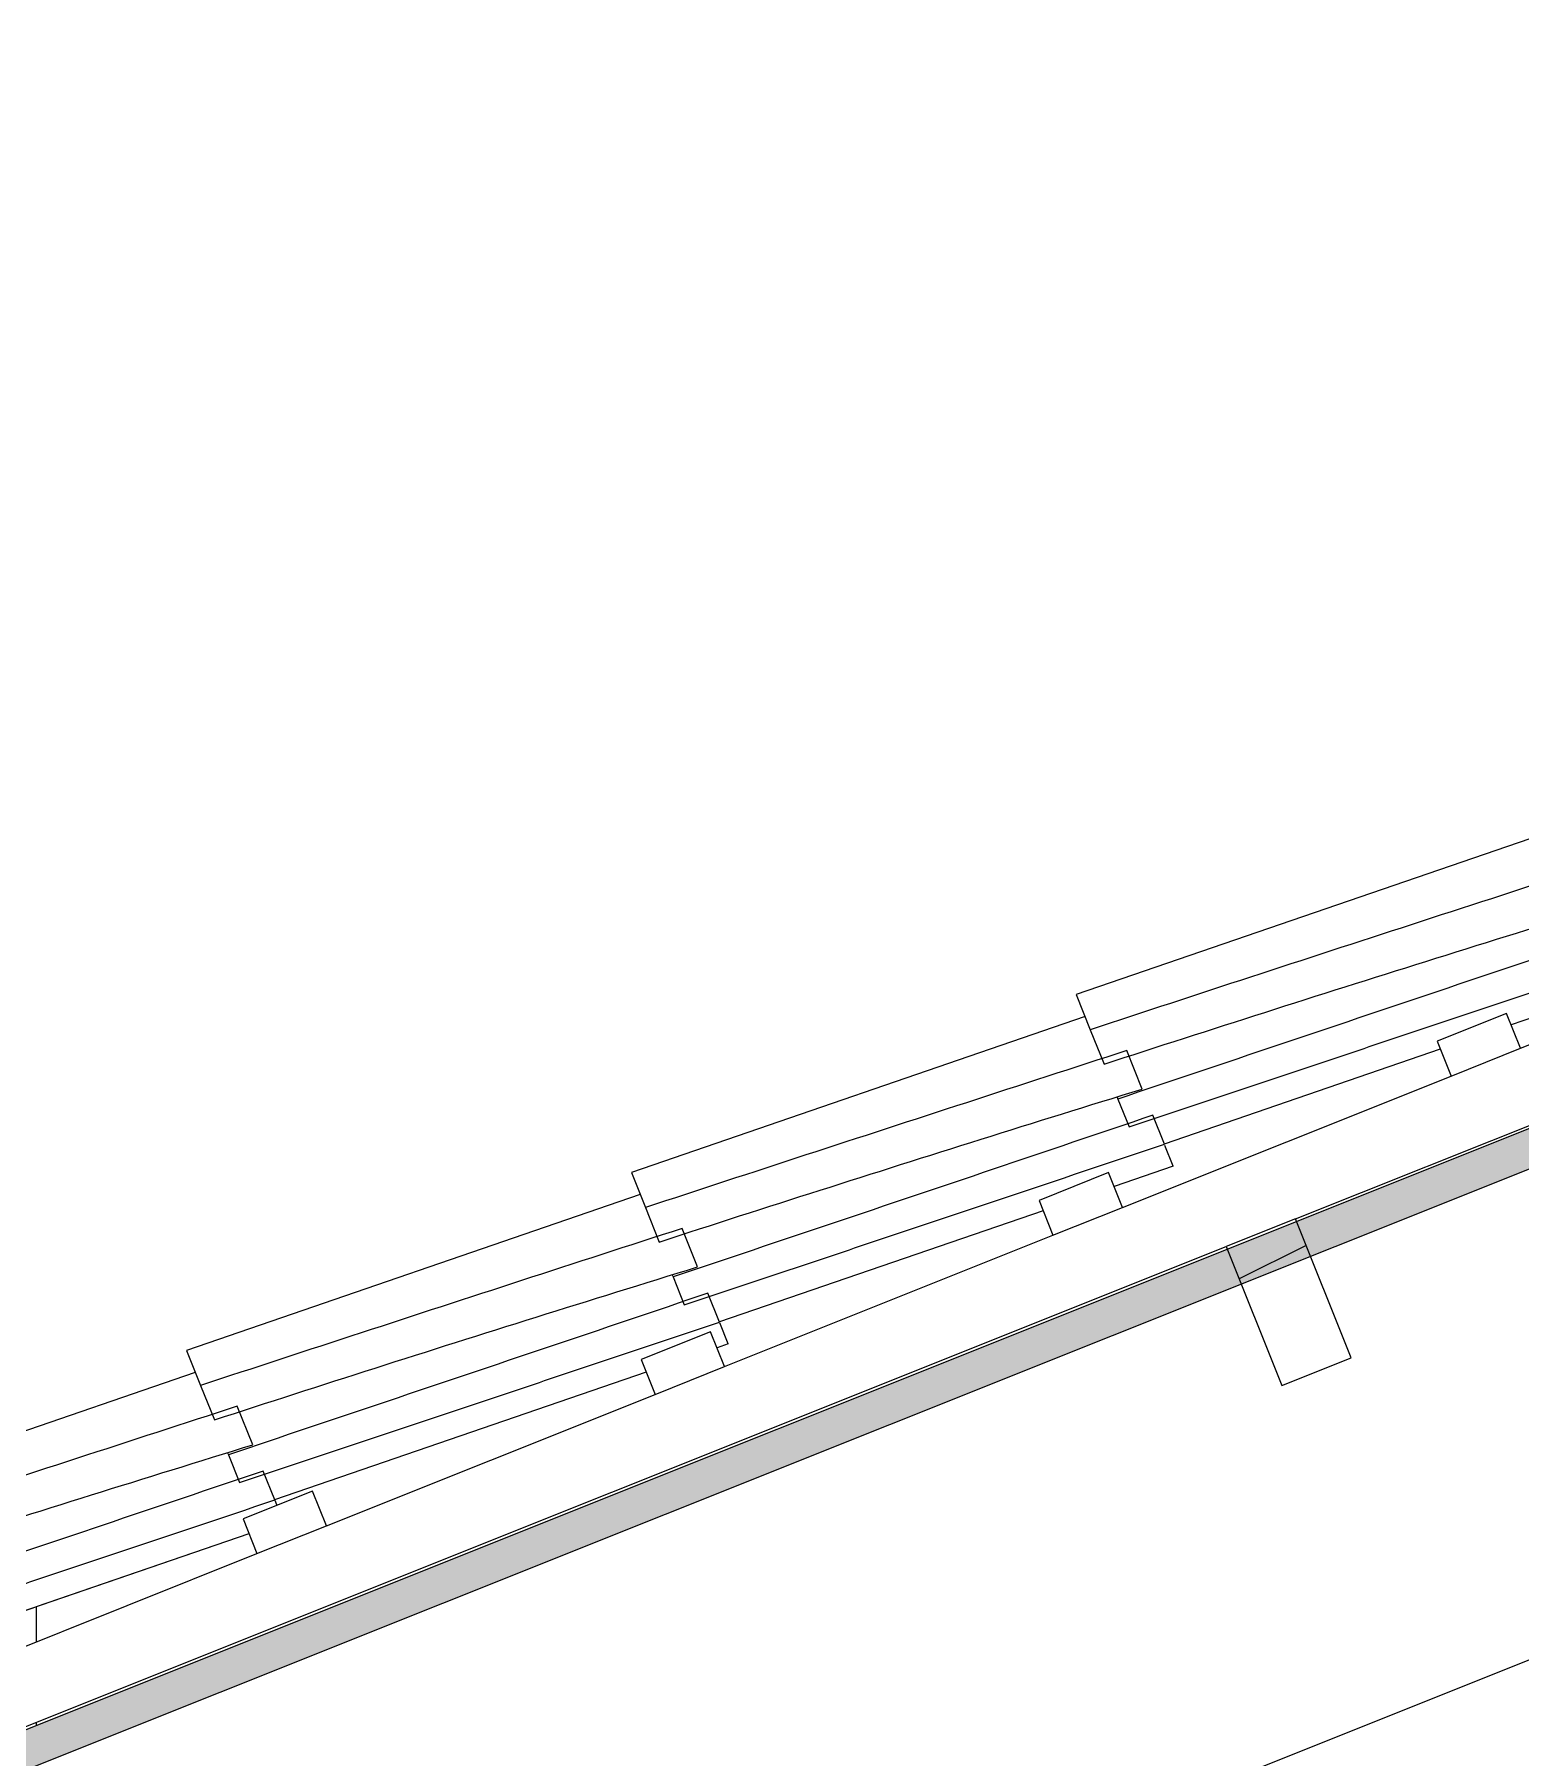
# Model space of a CAD drawing. Header units: millimetres. Extents: x -23755 to 62003, y -3000 to 6760.
# Drawn here: x 7923 to 9114, y 5143 to 6525 of the extents above; entities that cross this region are included whole.
import ezdxf

# ---------------------------------------------------------------- set-up
doc = ezdxf.new("R2010")
doc.units = ezdxf.units.MM
for name, color, linetype, lineweight in [('A-DOOR', 31, 'Continuous', 9), ('A-GLAZ-CURT', 52, 'Continuous', 9), ('A-GLAZ-CWMG', 51, 'Continuous', 9), ('A-ROOF', 132, 'Continuous', 9), ('A-ROOF-PATT', 132, 'Continuous', 9), ('E-LITE-EQPM', 33, 'Continuous', 9)]:
    doc.layers.add(name, color=color, linetype=linetype, lineweight=lineweight)
pattern_1 = [(216.87, (-525.83, 2369.08), (761.9991, 508.00136), [127, -1143]), (206.565, (-373.43, 2292.88), (-254.0006, -253.9997), [283.981, -283.981]), (198.435, (-373.43, 2165.88), (-507.9998, -254.0006), [160.644, -642.575])]

# ---------------------------------------------------------------- blocks, each defined once
blk = doc.blocks.new('Blks_Ilum CB2_Pendente Nassa Basket - Único-3572160-B')
at = {"layer": 'E-LITE-EQPM'}
for p, q in [((-5173.1, 5236.3), (-5173.1, 5264.4)), ((-5173.1, 5169.2), (-5173.1, 5171.7))]:
    blk.add_line(p, q, dxfattribs=at)
blk = doc.blocks.new('Rectangular Mullion - Ripa-V115-B')
at = {"layer": 'A-GLAZ-CWMG'}
h = blk.add_hatch(dxfattribs=at)
h.set_pattern_fill('FP_16', color=256, style=0, pattern_type=2)
h.set_pattern_definition(pattern_1)
h.paths.add_polyline_path([(-4996.4, 5307), (-4940.7, 5329.3), (-4951.8, 5357.1), (-5007.5, 5334.8), (-5003.2, 5324)])
at = {"layer": 'A-GLAZ-CWMG', "lineweight": 25}
for p, q in [((-4951.8, 5357.1), (-5007.5, 5334.8)), ((-4940.7, 5329.3), (-4951.8, 5357.1)), ((-5007.5, 5334.8), (-4996.4, 5307)), ((-4996.4, 5307), (-4940.7, 5329.3))]:
    blk.add_line(p, q, dxfattribs=at)
blk = doc.blocks.new('Rectangular Mullion - Ripa-V116-B')
at = {"layer": 'A-GLAZ-CWMG', "lineweight": 25}
for p, q in [((-4632.9, 5484.7), (-4688.6, 5462.4)), ((-4621.7, 5456.8), (-4632.9, 5484.7)), ((-4688.6, 5462.4), (-4677.4, 5434.6)), ((-4677.4, 5434.6), (-4621.7, 5456.8))]:
    blk.add_line(p, q, dxfattribs=at)
blk = doc.blocks.new('Rectangular Mullion - Ripa-V117-B')
at = {"layer": 'A-GLAZ-CWMG', "lineweight": 25}
for p, q in [((-4313.9, 5612.3), (-4369.6, 5590)), ((-4302.8, 5584.4), (-4313.9, 5612.3)), ((-4369.6, 5590), (-4358.5, 5562.1)), ((-4358.5, 5562.1), (-4302.8, 5584.4))]:
    blk.add_line(p, q, dxfattribs=at)
blk = doc.blocks.new('Rectangular Mullion - Ripa-V118-B')
at = {"layer": 'A-GLAZ-CWMG', "lineweight": 25}
for p, q in [((-3995, 5739.9), (-4050.7, 5717.6)), ((-3983.8, 5712), (-3995, 5739.9)), ((-4050.7, 5717.6), (-4039.5, 5689.7)), ((-4039.5, 5689.7), (-3983.8, 5712))]:
    blk.add_line(p, q, dxfattribs=at)
blk = doc.blocks.new('Rectangular Mullion - Caibro-4229766-B')
at = {"layer": 'A-GLAZ-CWMG'}
for p, q in [((-4164.1, 5575.3), (-2985.5, 6046.7)), ((-3983.8, 5712), (-3720.6, 5817.3)), ((-4302.8, 5584.4), (-4039.5, 5689.7)), ((-5398.3, 5081.6), (-4219.8, 5553)), ((-4621.7, 5456.8), (-4358.5, 5562.1)), ((-4940.7, 5329.3), (-4677.4, 5434.6)), ((-5259.6, 5201.7), (-4996.4, 5307))]:
    blk.add_line(p, q, dxfattribs=at)
blk = doc.blocks.new('Rectangular Mullion - Terça-V126-B')
at = {"layer": 'A-GLAZ-CWMG'}
h = blk.add_hatch(dxfattribs=at)
h.set_pattern_fill('FP_16', color=256, style=0, pattern_type=2)
h.set_pattern_definition(pattern_1)
h.paths.add_polyline_path([(-4175.2, 5441.6), (-4119.5, 5463.9), (-4164.1, 5575.3), (-4219.8, 5553), (-4194.4, 5489.7)])
at = {"layer": 'A-GLAZ-CWMG', "lineweight": 25}
for p, q in [((-4164.1, 5575.3), (-4219.8, 5553)), ((-4119.5, 5463.9), (-4164.1, 5575.3)), ((-4219.8, 5553), (-4175.2, 5441.6)), ((-4175.2, 5441.6), (-4119.5, 5463.9))]:
    blk.add_line(p, q, dxfattribs=at)
blk = doc.blocks.new('Porta inclinada - Porta inclinada Larissa-3958697-B')
at = {"layer": 'A-DOOR'}
blk.add_line((-2915.6, 5646.5), (-5173.2, 4743), dxfattribs=at)
blk = doc.blocks.new('COLONIAL BASE - COLONIAL BASE-V170-B')
at = {"layer": 'A-GLAZ-CURT'}
for p, q in [((-5046, 5452.1), (-5409.3, 5327.2)), ((-5002.8, 5322.9), (-5173.2, 5264.3)), ((-5176.1, 5263.3), (-5338.7, 5207.4))]:
    blk.add_line(p, q, dxfattribs=at)
blk = doc.blocks.new('COLONIAL BASE - COLONIAL BASE-V171-B')
at = {"layer": 'A-GLAZ-CURT'}
for p, q in [((-4689.3, 5594.8), (-5052.8, 5469.8)), ((-4618.7, 5475), (-4627.7, 5471.9)), ((-4684.5, 5452.4), (-4982.2, 5350))]:
    blk.add_line(p, q, dxfattribs=at)
blk = doc.blocks.new('COLONIAL BASE - COLONIAL BASE-V172-B')
at = {"layer": 'A-GLAZ-CURT'}
for p, q in [((-4332.8, 5737.4), (-4696.3, 5612.4)), ((-4262.2, 5617.6), (-4309.5, 5601.3)), ((-4366.3, 5581.8), (-4625.7, 5492.6))]:
    blk.add_line(p, q, dxfattribs=at)
blk = doc.blocks.new('COLONIAL BASE - COLONIAL BASE-V173-B')
at = {"layer": 'A-GLAZ-CURT'}
for p, q in [((-3976.4, 5880), (-4339.9, 5755)), ((-3905.7, 5760.2), (-3991.3, 5730.7)), ((-4048.1, 5711.2), (-4269.3, 5635.2))]:
    blk.add_line(p, q, dxfattribs=at)
blk = doc.blocks.new('COLONIAL BASE - COLONIAL BASE-V180-B')
at = {"layer": 'A-GLAZ-CURT'}
for p, q in [((-5046, 5452.1), (-5409.3, 5327.2)), ((-5002.8, 5322.9), (-5338.7, 5207.4))]:
    blk.add_line(p, q, dxfattribs=at)
blk = doc.blocks.new('COLONIAL BASE - COLONIAL BASE-V193-B')
at = {"layer": 'A-GLAZ-CURT'}
for p, q in [((-5046, 5452.1), (-5409.3, 5327.2)), ((-4980.5, 5345.9), (-4981.9, 5349.4)), ((-5409.3, 5327.2), (-5398, 5299.1)), ((-5002.8, 5322.9), (-5338.7, 5207.4))]:
    blk.add_line(p, q, dxfattribs=at)
at = {"layer": 'A-GLAZ-CURT', "lineweight": 25}
for p, q in [((-4999.8, 5394.1), (-5012.2, 5425)), ((-5398, 5299.1), (-5389, 5276.4)), ((-5388.7, 5275.9), (-5387, 5271.5))]:
    blk.add_line(p, q, dxfattribs=at)
for points in [[(-5012.2, 5425), (-5055.1, 5411.1), (-5140.9, 5383.2), (-5269.5, 5341.3), (-5355.2, 5313.2), (-5398, 5299.1)], [(-5387, 5271.5), (-5344.1, 5285.5), (-5258.2, 5313.2), (-5129.1, 5354.1), (-5042.9, 5380.8), (-4999.8, 5394.1)]]:
    blk.add_open_spline(points, degree=3, dxfattribs=at)
blk = doc.blocks.new('COLONIAL BASE - COLONIAL BASE-V184-B')
at = {"layer": 'A-GLAZ-CURT', "lineweight": 25}
for p, q in [((-7121, 4494.4), (-7130.3, 4517.6)), ((-7514.6, 4388), (-7505.7, 4365.7))]:
    blk.add_line(p, q, dxfattribs=at)
at = {"layer": 'A-GLAZ-CURT'}
blk.add_line((-7515.3, 4389.6), (-7514.6, 4388), dxfattribs=at)
at = {"layer": 'A-GLAZ-CURT', "lineweight": 25}
blk.add_open_spline([(-7130.3, 4517.6), (-7172.9, 4503.1), (-7258.3, 4474.3), (-7386.5, 4431.1), (-7471.9, 4402.4), (-7514.6, 4388)], degree=3, dxfattribs=at)
blk.add_open_spline([(-7505.7, 4365.7), (-7484.3, 4372.8), (-7441.6, 4387.1), (-7377.4, 4408.5), (-7313.3, 4430), (-7227.8, 4458.6), (-7163.7, 4480.1), (-7121, 4494.4)], degree=3, knots=[0, 0, 0, 0, 0.166667, 0.333333, 0.5, 0.666667, 1, 1, 1, 1], dxfattribs=at)
blk = doc.blocks.new('COLONIAL BASE - COLONIAL BASE-V194-B')
at = {"layer": 'A-GLAZ-CURT'}
for p, q in [((-4689.3, 5594.8), (-5052.8, 5469.8)), ((-4618.7, 5475), (-4625.5, 5492)), ((-5052.8, 5469.8), (-5041.6, 5441.7)), ((-4618.7, 5475), (-4627.7, 5471.9)), ((-4684.5, 5452.4), (-4982.2, 5350))]:
    blk.add_line(p, q, dxfattribs=at)
at = {"layer": 'A-GLAZ-CURT', "lineweight": 25}
for p, q in [((-4643.4, 5536.7), (-4655.7, 5567.6)), ((-5041.6, 5441.7), (-5030.5, 5414.1))]:
    blk.add_line(p, q, dxfattribs=at)
for points in [[(-4655.7, 5567.6), (-4698.6, 5553.7), (-4784.4, 5525.8), (-4913, 5483.9), (-4998.7, 5455.8), (-5041.6, 5441.7)], [(-5030.5, 5414.1), (-4987.6, 5428.1), (-4901.7, 5455.8), (-4772.7, 5496.6), (-4686.5, 5523.4), (-4643.4, 5536.7)]]:
    blk.add_open_spline(points, degree=3, dxfattribs=at)
blk = doc.blocks.new('COLONIAL BASE - COLONIAL BASE-V195-B')
at = {"layer": 'A-GLAZ-CURT', "lineweight": 25}
for p, q in [((-4625.7, 5492.5), (-4635, 5515.7)), ((-5019.3, 5386.1), (-5010.4, 5363.8))]:
    blk.add_line(p, q, dxfattribs=at)
at = {"layer": 'A-GLAZ-CURT'}
blk.add_line((-5020, 5387.7), (-5019.3, 5386.1), dxfattribs=at)
at = {"layer": 'A-GLAZ-CURT', "lineweight": 25}
for points in [[(-4635, 5515.7), (-4677.6, 5501.2), (-4763, 5472.4), (-4891.2, 5429.2), (-4976.6, 5400.5), (-5019.3, 5386.1)], [(-4689.8, 5471), (-4668.4, 5478.2), (-4647.1, 5485.4), (-4625.7, 5492.5)]]:
    blk.add_open_spline(points, degree=3, dxfattribs=at)
blk.add_open_spline([(-5010.4, 5363.8), (-4989, 5371), (-4946.3, 5385.2), (-4882.1, 5406.7), (-4818, 5428.1), (-4753.9, 5449.6), (-4711.2, 5463.9), (-4689.8, 5471)], degree=3, knots=[0, 0, 0, 0, 0.1666667, 0.3333333, 0.5, 0.6666667, 0.833333, 0.833333, 0.833333, 0.833333], dxfattribs=at)
blk = doc.blocks.new('COLONIAL BASE - COLONIAL BASE-V196-B')
at = {"layer": 'A-GLAZ-CURT'}
for p, q in [((-4332.8, 5737.4), (-4696.3, 5612.4)), ((-4262.2, 5617.6), (-4268.8, 5634.1)), ((-4696.3, 5612.4), (-4685.1, 5584.3)), ((-4262.2, 5617.6), (-4309.5, 5601.3)), ((-4366.3, 5581.8), (-4625.7, 5492.6))]:
    blk.add_line(p, q, dxfattribs=at)
at = {"layer": 'A-GLAZ-CURT', "lineweight": 25}
for p, q in [((-4286.9, 5679.3), (-4299.2, 5710.2)), ((-4685.1, 5584.3), (-4674.1, 5556.7))]:
    blk.add_line(p, q, dxfattribs=at)
for points in [[(-4299.2, 5710.2), (-4342.1, 5696.3), (-4427.9, 5668.4), (-4556.5, 5626.5), (-4642.3, 5598.4), (-4685.1, 5584.3)], [(-4674.1, 5556.7), (-4631.1, 5570.7), (-4545.2, 5598.3), (-4416.2, 5639.2), (-4330, 5666), (-4286.9, 5679.3)]]:
    blk.add_open_spline(points, degree=3, dxfattribs=at)
blk = doc.blocks.new('COLONIAL BASE - COLONIAL BASE-V197-B')
at = {"layer": 'A-GLAZ-CURT'}
for p, q in [((-3976.4, 5880), (-4339.9, 5755)), ((-3905.7, 5760.2), (-3912.5, 5777.2)), ((-3905.7, 5760.2), (-3991.3, 5730.7)), ((-4339.9, 5755), (-4328.6, 5726.9)), ((-4048.1, 5711.2), (-4269.3, 5635.2))]:
    blk.add_line(p, q, dxfattribs=at)
at = {"layer": 'A-GLAZ-CURT', "lineweight": 25}
for p, q in [((-3930.4, 5821.9), (-3942.8, 5852.8)), ((-4328.6, 5726.9), (-4317.6, 5699.3))]:
    blk.add_line(p, q, dxfattribs=at)
for points in [[(-3942.8, 5852.8), (-3985.7, 5838.9), (-4071.5, 5811), (-4200.1, 5769.1), (-4285.8, 5741), (-4328.6, 5726.9)], [(-4317.6, 5699.3), (-4274.7, 5713.2), (-4188.8, 5740.9), (-4059.7, 5781.8), (-3973.5, 5808.6), (-3930.4, 5821.9)]]:
    blk.add_open_spline(points, degree=3, dxfattribs=at)
blk = doc.blocks.new('COLONIAL BASE - COLONIAL BASE-V198-B')
at = {"layer": 'A-GLAZ-CURT', "lineweight": 25}
for p, q in [((-3912.7, 5777.7), (-3922, 5800.9)), ((-4306.4, 5671.3), (-4297.5, 5649))]:
    blk.add_line(p, q, dxfattribs=at)
at = {"layer": 'A-GLAZ-CURT'}
for p, q in [((-4307, 5672.9), (-4306.4, 5671.3)), ((-4297.5, 5649), (-4297.5, 5649.1))]:
    blk.add_line(p, q, dxfattribs=at)
at = {"layer": 'A-GLAZ-CURT', "lineweight": 25}
blk.add_open_spline([(-3922, 5800.9), (-3964.7, 5786.4), (-4050.1, 5757.6), (-4178.2, 5714.4), (-4263.7, 5685.7), (-4306.4, 5671.3)], degree=3, dxfattribs=at)
blk.add_open_spline([(-4297.5, 5649), (-4276.1, 5656.1), (-4233.3, 5670.4), (-4169.2, 5691.8), (-4105.1, 5713.3), (-4019.6, 5741.9), (-3955.5, 5763.4), (-3912.7, 5777.7)], degree=3, knots=[0, 0, 0, 0, 0.166667, 0.333333, 0.5, 0.666667, 1, 1, 1, 1], dxfattribs=at)

msp = doc.modelspace()

# ---------------------------------------------------------------- hatches: boundary and pattern name
at = {"layer": 'A-ROOF-PATT'}
msp.add_hatch(color=256, dxfattribs=at).paths.add_polyline_path([(5259.402, 4070.749), (11313.372, 6492.337), (11313.372, 6524.648), (5259.402, 4103.06), (5259.402, 4098.44)])

# ---------------------------------------------------------------- linework, layer by layer
at = {"layer": 'A-ROOF', "lineweight": 25}
for p, q in [((11313.372, 6524.648), (5259.402, 4103.06)), ((5259.402, 4070.749), (11313.372, 6492.337))]:
    msp.add_line(p, q, dxfattribs=at)

# ---------------------------------------------------------------- block references
at = {"layer": 'A-DOOR'}
msp.add_blockref('Porta inclinada - Porta inclinada Larissa-3958697-B', (13097.992, 0), dxfattribs=at)
at = {"layer": 'A-GLAZ-CURT'}
for name, p in [('COLONIAL BASE - COLONIAL BASE-V173-B', (13097.992, 0)), ('COLONIAL BASE - COLONIAL BASE-V173-B', (13097.992, 0)), ('COLONIAL BASE - COLONIAL BASE-V173-B', (13097.992, 0)), ('COLONIAL BASE - COLONIAL BASE-V173-B', (13097.992, 0)), ('COLONIAL BASE - COLONIAL BASE-V173-B', (13097.992, 0)), ('COLONIAL BASE - COLONIAL BASE-V173-B', (13097.992, 0)), ('COLONIAL BASE - COLONIAL BASE-V173-B', (13097.992, 0)), ('COLONIAL BASE - COLONIAL BASE-V173-B', (13097.992, 0)), ('COLONIAL BASE - COLONIAL BASE-V173-B', (13097.992, 0)), ('COLONIAL BASE - COLONIAL BASE-V173-B', (13097.992, 0)), ('COLONIAL BASE - COLONIAL BASE-V173-B', (13097.992, 0)), ('COLONIAL BASE - COLONIAL BASE-V173-B', (13097.992, 0)), ('COLONIAL BASE - COLONIAL BASE-V173-B', (13097.992, 0)), ('COLONIAL BASE - COLONIAL BASE-V173-B', (13097.992, 0)), ('COLONIAL BASE - COLONIAL BASE-V173-B', (13097.992, 0)), ('COLONIAL BASE - COLONIAL BASE-V173-B', (13097.992, 0)), ('COLONIAL BASE - COLONIAL BASE-V173-B', (13097.992, 0)), ('COLONIAL BASE - COLONIAL BASE-V173-B', (13097.992, 0)), ('COLONIAL BASE - COLONIAL BASE-V173-B', (13097.992, 0)), ('COLONIAL BASE - COLONIAL BASE-V173-B', (13097.992, 0)), ('COLONIAL BASE - COLONIAL BASE-V173-B', (13097.992, 0)), ('COLONIAL BASE - COLONIAL BASE-V173-B', (13097.992, 0)), ('COLONIAL BASE - COLONIAL BASE-V173-B', (13097.992, 0)), ('COLONIAL BASE - COLONIAL BASE-V173-B', (13097.992, 0)), ('COLONIAL BASE - COLONIAL BASE-V173-B', (13097.992, 0)), ('COLONIAL BASE - COLONIAL BASE-V173-B', (13097.992, 0)), ('COLONIAL BASE - COLONIAL BASE-V173-B', (13097.992, 0)), ('COLONIAL BASE - COLONIAL BASE-V173-B', (13097.992, 0)), ('COLONIAL BASE - COLONIAL BASE-V173-B', (13097.992, 0)), ('COLONIAL BASE - COLONIAL BASE-V173-B', (13097.992, 0)), ('COLONIAL BASE - COLONIAL BASE-V173-B', (13097.992, 0)), ('COLONIAL BASE - COLONIAL BASE-V173-B', (13097.992, 0)), ('COLONIAL BASE - COLONIAL BASE-V173-B', (13097.992, 0)), ('COLONIAL BASE - COLONIAL BASE-V173-B', (13097.992, 0)), ('COLONIAL BASE - COLONIAL BASE-V173-B', (13097.992, 0)), ('COLONIAL BASE - COLONIAL BASE-V173-B', (13097.992, 0)), ('COLONIAL BASE - COLONIAL BASE-V173-B', (13097.992, 0)), ('COLONIAL BASE - COLONIAL BASE-V173-B', (13097.992, 0)), ('COLONIAL BASE - COLONIAL BASE-V173-B', (13097.992, 0)), ('COLONIAL BASE - COLONIAL BASE-V173-B', (13097.992, 0)), ('COLONIAL BASE - COLONIAL BASE-V173-B', (13097.992, 0)), ('COLONIAL BASE - COLONIAL BASE-V173-B', (13097.992, 0)), ('COLONIAL BASE - COLONIAL BASE-V173-B', (13097.992, 0)), ('COLONIAL BASE - COLONIAL BASE-V197-B', (13097.992, 0)), ('COLONIAL BASE - COLONIAL BASE-V198-B', (13097.992, 0)), ('COLONIAL BASE - COLONIAL BASE-V172-B', (13097.992, 0)), ('COLONIAL BASE - COLONIAL BASE-V172-B', (13097.992, 0)), ('COLONIAL BASE - COLONIAL BASE-V172-B', (13097.992, 0)), ('COLONIAL BASE - COLONIAL BASE-V172-B', (13097.992, 0)), ('COLONIAL BASE - COLONIAL BASE-V172-B', (13097.992, 0)), ('COLONIAL BASE - COLONIAL BASE-V172-B', (13097.992, 0)), ('COLONIAL BASE - COLONIAL BASE-V172-B', (13097.992, 0)), ('COLONIAL BASE - COLONIAL BASE-V172-B', (13097.992, 0)), ('COLONIAL BASE - COLONIAL BASE-V172-B', (13097.992, 0)), ('COLONIAL BASE - COLONIAL BASE-V172-B', (13097.992, 0)), ('COLONIAL BASE - COLONIAL BASE-V172-B', (13097.992, 0)), ('COLONIAL BASE - COLONIAL BASE-V172-B', (13097.992, 0)), ('COLONIAL BASE - COLONIAL BASE-V172-B', (13097.992, 0)), ('COLONIAL BASE - COLONIAL BASE-V172-B', (13097.992, 0)), ('COLONIAL BASE - COLONIAL BASE-V172-B', (13097.992, 0)), ('COLONIAL BASE - COLONIAL BASE-V172-B', (13097.992, 0)), ('COLONIAL BASE - COLONIAL BASE-V172-B', (13097.992, 0)), ('COLONIAL BASE - COLONIAL BASE-V172-B', (13097.992, 0)), ('COLONIAL BASE - COLONIAL BASE-V172-B', (13097.992, 0)), ('COLONIAL BASE - COLONIAL BASE-V172-B', (13097.992, 0)), ('COLONIAL BASE - COLONIAL BASE-V172-B', (13097.992, 0)), ('COLONIAL BASE - COLONIAL BASE-V172-B', (13097.992, 0)), ('COLONIAL BASE - COLONIAL BASE-V172-B', (13097.992, 0)), ('COLONIAL BASE - COLONIAL BASE-V172-B', (13097.992, 0)), ('COLONIAL BASE - COLONIAL BASE-V172-B', (13097.992, 0)), ('COLONIAL BASE - COLONIAL BASE-V172-B', (13097.992, 0)), ('COLONIAL BASE - COLONIAL BASE-V172-B', (13097.992, 0)), ('COLONIAL BASE - COLONIAL BASE-V172-B', (13097.992, 0)), ('COLONIAL BASE - COLONIAL BASE-V172-B', (13097.992, 0)), ('COLONIAL BASE - COLONIAL BASE-V172-B', (13097.992, 0)), ('COLONIAL BASE - COLONIAL BASE-V172-B', (13097.992, 0)), ('COLONIAL BASE - COLONIAL BASE-V172-B', (13097.992, 0)), ('COLONIAL BASE - COLONIAL BASE-V172-B', (13097.992, 0)), ('COLONIAL BASE - COLONIAL BASE-V172-B', (13097.992, 0)), ('COLONIAL BASE - COLONIAL BASE-V172-B', (13097.992, 0)), ('COLONIAL BASE - COLONIAL BASE-V172-B', (13097.992, 0)), ('COLONIAL BASE - COLONIAL BASE-V172-B', (13097.992, 0)), ('COLONIAL BASE - COLONIAL BASE-V172-B', (13097.992, 0)), ('COLONIAL BASE - COLONIAL BASE-V172-B', (13097.992, 0)), ('COLONIAL BASE - COLONIAL BASE-V172-B', (13097.992, 0)), ('COLONIAL BASE - COLONIAL BASE-V172-B', (13097.992, 0)), ('COLONIAL BASE - COLONIAL BASE-V172-B', (13097.992, 0)), ('COLONIAL BASE - COLONIAL BASE-V172-B', (13097.992, 0)), ('COLONIAL BASE - COLONIAL BASE-V196-B', (13097.992, 0)), ('COLONIAL BASE - COLONIAL BASE-V184-B', (15949.756, 1140.706)), ('COLONIAL BASE - COLONIAL BASE-V171-B', (13097.992, 0)), ('COLONIAL BASE - COLONIAL BASE-V171-B', (13097.992, 0)), ('COLONIAL BASE - COLONIAL BASE-V171-B', (13097.992, 0)), ('COLONIAL BASE - COLONIAL BASE-V171-B', (13097.992, 0)), ('COLONIAL BASE - COLONIAL BASE-V171-B', (13097.992, 0)), ('COLONIAL BASE - COLONIAL BASE-V171-B', (13097.992, 0)), ('COLONIAL BASE - COLONIAL BASE-V171-B', (13097.992, 0)), ('COLONIAL BASE - COLONIAL BASE-V171-B', (13097.992, 0)), ('COLONIAL BASE - COLONIAL BASE-V171-B', (13097.992, 0)), ('COLONIAL BASE - COLONIAL BASE-V171-B', (13097.992, 0)), ('COLONIAL BASE - COLONIAL BASE-V171-B', (13097.992, 0)), ('COLONIAL BASE - COLONIAL BASE-V171-B', (13097.992, 0)), ('COLONIAL BASE - COLONIAL BASE-V171-B', (13097.992, 0)), ('COLONIAL BASE - COLONIAL BASE-V171-B', (13097.992, 0)), ('COLONIAL BASE - COLONIAL BASE-V171-B', (13097.992, 0)), ('COLONIAL BASE - COLONIAL BASE-V171-B', (13097.992, 0)), ('COLONIAL BASE - COLONIAL BASE-V171-B', (13097.992, 0)), ('COLONIAL BASE - COLONIAL BASE-V171-B', (13097.992, 0)), ('COLONIAL BASE - COLONIAL BASE-V171-B', (13097.992, 0)), ('COLONIAL BASE - COLONIAL BASE-V171-B', (13097.992, 0)), ('COLONIAL BASE - COLONIAL BASE-V171-B', (13097.992, 0)), ('COLONIAL BASE - COLONIAL BASE-V171-B', (13097.992, 0)), ('COLONIAL BASE - COLONIAL BASE-V171-B', (13097.992, 0)), ('COLONIAL BASE - COLONIAL BASE-V171-B', (13097.992, 0)), ('COLONIAL BASE - COLONIAL BASE-V171-B', (13097.992, 0)), ('COLONIAL BASE - COLONIAL BASE-V171-B', (13097.992, 0)), ('COLONIAL BASE - COLONIAL BASE-V171-B', (13097.992, 0)), ('COLONIAL BASE - COLONIAL BASE-V171-B', (13097.992, 0)), ('COLONIAL BASE - COLONIAL BASE-V171-B', (13097.992, 0)), ('COLONIAL BASE - COLONIAL BASE-V171-B', (13097.992, 0)), ('COLONIAL BASE - COLONIAL BASE-V171-B', (13097.992, 0)), ('COLONIAL BASE - COLONIAL BASE-V171-B', (13097.992, 0)), ('COLONIAL BASE - COLONIAL BASE-V171-B', (13097.992, 0)), ('COLONIAL BASE - COLONIAL BASE-V171-B', (13097.992, 0)), ('COLONIAL BASE - COLONIAL BASE-V171-B', (13097.992, 0)), ('COLONIAL BASE - COLONIAL BASE-V171-B', (13097.992, 0)), ('COLONIAL BASE - COLONIAL BASE-V171-B', (13097.992, 0)), ('COLONIAL BASE - COLONIAL BASE-V171-B', (13097.992, 0)), ('COLONIAL BASE - COLONIAL BASE-V171-B', (13097.992, 0)), ('COLONIAL BASE - COLONIAL BASE-V171-B', (13097.992, 0)), ('COLONIAL BASE - COLONIAL BASE-V171-B', (13097.992, 0)), ('COLONIAL BASE - COLONIAL BASE-V171-B', (13097.992, 0)), ('COLONIAL BASE - COLONIAL BASE-V171-B', (13097.992, 0)), ('COLONIAL BASE - COLONIAL BASE-V194-B', (13097.992, 0)), ('COLONIAL BASE - COLONIAL BASE-V195-B', (13097.992, 0)), ('COLONIAL BASE - COLONIAL BASE-V170-B', (13097.992, 0)), ('COLONIAL BASE - COLONIAL BASE-V170-B', (13097.992, 0)), ('COLONIAL BASE - COLONIAL BASE-V170-B', (13097.992, 0)), ('COLONIAL BASE - COLONIAL BASE-V170-B', (13097.992, 0)), ('COLONIAL BASE - COLONIAL BASE-V170-B', (13097.992, 0)), ('COLONIAL BASE - COLONIAL BASE-V170-B', (13097.992, 0)), ('COLONIAL BASE - COLONIAL BASE-V170-B', (13097.992, 0)), ('COLONIAL BASE - COLONIAL BASE-V170-B', (13097.992, 0)), ('COLONIAL BASE - COLONIAL BASE-V170-B', (13097.992, 0)), ('COLONIAL BASE - COLONIAL BASE-V170-B', (13097.992, 0)), ('COLONIAL BASE - COLONIAL BASE-V170-B', (13097.992, 0)), ('COLONIAL BASE - COLONIAL BASE-V170-B', (13097.992, 0)), ('COLONIAL BASE - COLONIAL BASE-V170-B', (13097.992, 0)), ('COLONIAL BASE - COLONIAL BASE-V170-B', (13097.992, 0)), ('COLONIAL BASE - COLONIAL BASE-V170-B', (13097.992, 0)), ('COLONIAL BASE - COLONIAL BASE-V170-B', (13097.992, 0)), ('COLONIAL BASE - COLONIAL BASE-V170-B', (13097.992, 0)), ('COLONIAL BASE - COLONIAL BASE-V170-B', (13097.992, 0)), ('COLONIAL BASE - COLONIAL BASE-V170-B', (13097.992, 0)), ('COLONIAL BASE - COLONIAL BASE-V170-B', (13097.992, 0)), ('COLONIAL BASE - COLONIAL BASE-V170-B', (13097.992, 0)), ('COLONIAL BASE - COLONIAL BASE-V170-B', (13097.992, 0)), ('COLONIAL BASE - COLONIAL BASE-V170-B', (13097.992, 0)), ('COLONIAL BASE - COLONIAL BASE-V170-B', (13097.992, 0)), ('COLONIAL BASE - COLONIAL BASE-V170-B', (13097.992, 0)), ('COLONIAL BASE - COLONIAL BASE-V170-B', (13097.992, 0)), ('COLONIAL BASE - COLONIAL BASE-V170-B', (13097.992, 0)), ('COLONIAL BASE - COLONIAL BASE-V180-B', (13097.992, 0)), ('COLONIAL BASE - COLONIAL BASE-V180-B', (13097.992, 0)), ('COLONIAL BASE - COLONIAL BASE-V180-B', (13097.992, 0)), ('COLONIAL BASE - COLONIAL BASE-V180-B', (13097.992, 0)), ('COLONIAL BASE - COLONIAL BASE-V180-B', (13097.992, 0)), ('COLONIAL BASE - COLONIAL BASE-V180-B', (13097.992, 0)), ('COLONIAL BASE - COLONIAL BASE-V170-B', (13097.992, 0)), ('COLONIAL BASE - COLONIAL BASE-V180-B', (13097.992, 0)), ('COLONIAL BASE - COLONIAL BASE-V180-B', (13097.992, 0)), ('COLONIAL BASE - COLONIAL BASE-V180-B', (13097.992, 0)), ('COLONIAL BASE - COLONIAL BASE-V180-B', (13097.992, 0)), ('COLONIAL BASE - COLONIAL BASE-V180-B', (13097.992, 0)), ('COLONIAL BASE - COLONIAL BASE-V180-B', (13097.992, 0)), ('COLONIAL BASE - COLONIAL BASE-V180-B', (13097.992, 0)), ('COLONIAL BASE - COLONIAL BASE-V180-B', (13097.992, 0)), ('COLONIAL BASE - COLONIAL BASE-V180-B', (13097.992, 0)), ('COLONIAL BASE - COLONIAL BASE-V193-B', (13097.992, 0)), ('COLONIAL BASE - COLONIAL BASE-V184-B', (15236.815, 855.529))]:
    msp.add_blockref(name, p, dxfattribs=at)
at = {"layer": 'A-GLAZ-CWMG'}
for name in ['Rectangular Mullion - Caibro-4229766-B', 'Rectangular Mullion - Ripa-V118-B', 'Rectangular Mullion - Ripa-V117-B', 'Rectangular Mullion - Terça-V126-B', 'Rectangular Mullion - Ripa-V116-B', 'Rectangular Mullion - Ripa-V115-B']:
    msp.add_blockref(name, (13097.992, 0), dxfattribs=at)
at = {"layer": 'E-LITE-EQPM'}
msp.add_blockref('Blks_Ilum CB2_Pendente Nassa Basket - Único-3572160-B', (13097.992, 0), dxfattribs=at)

doc.saveas('drawing.dxf')
